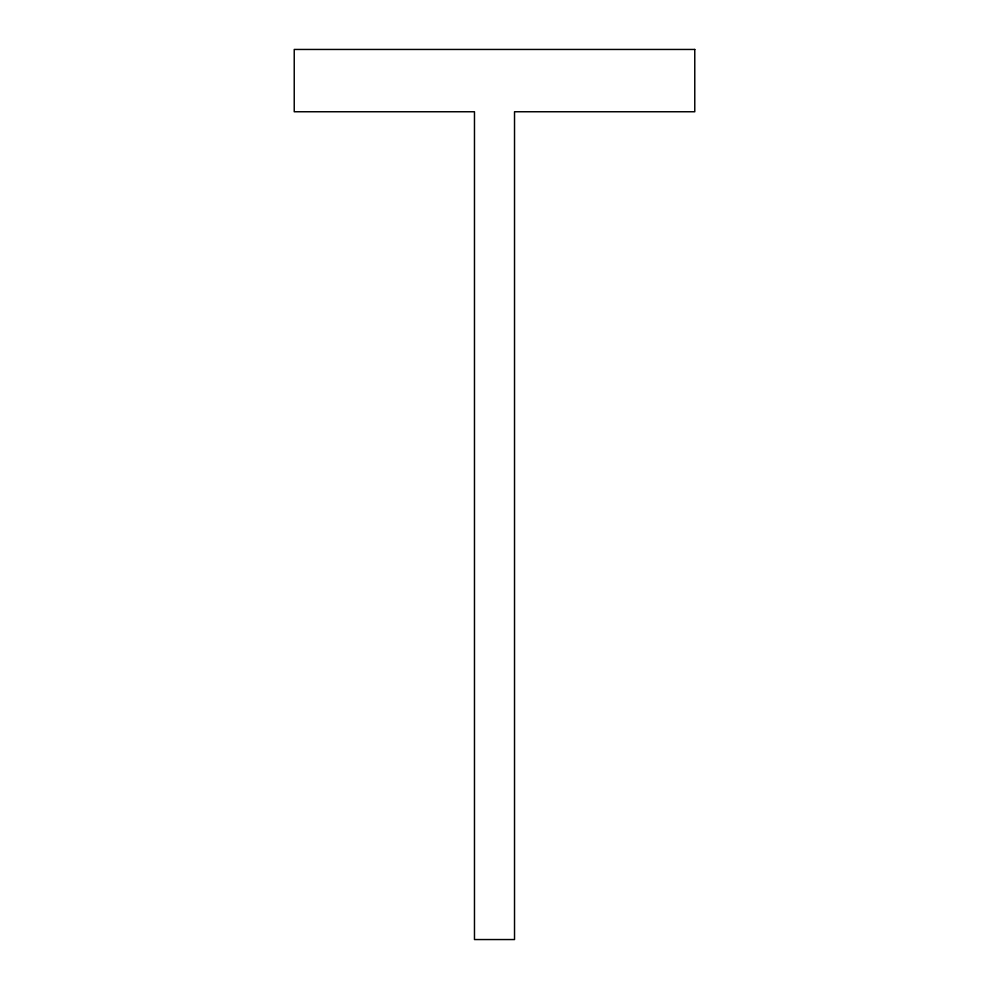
<?xml version="1.0" encoding="UTF-8"?>
<svg xmlns="http://www.w3.org/2000/svg" width="989" height="989" viewBox="0 0 989 989"><rect width="100%" height="100%" fill="white"/><g stroke="black" fill="none" stroke-linecap="round" stroke-linejoin="round"><path stroke-width="1.48" d="M694.773 49.45L294.228 49.45L294.228 111.757L474.473 111.757L474.473 939.55L514.527 939.55L514.527 111.757L694.773 111.757L694.773 49.45"/></g></svg>
